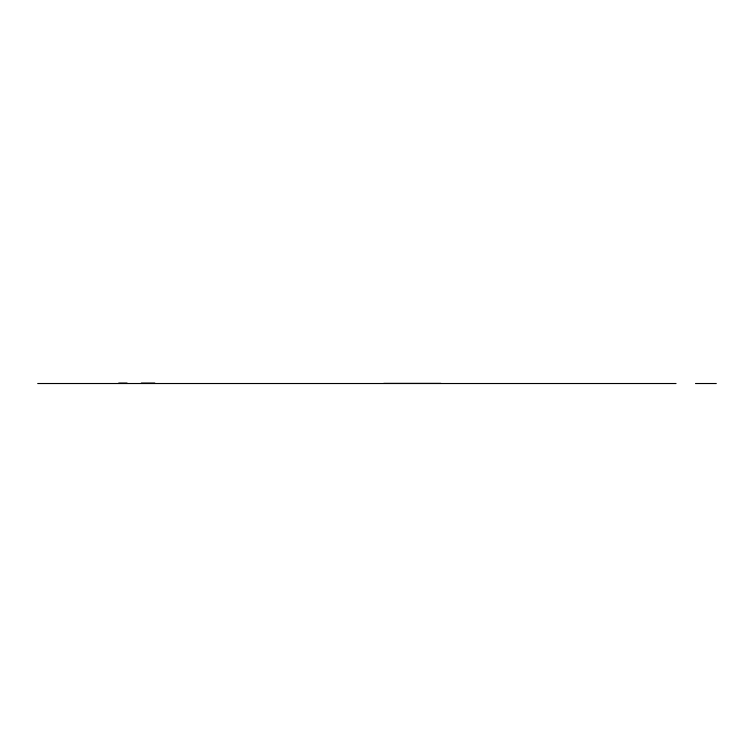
<?xml version="1.0" encoding="UTF-8"?>
<svg xmlns="http://www.w3.org/2000/svg" width="754" height="754" viewBox="0 0 754 754"><rect width="100%" height="100%" fill="white"/><g stroke="black" fill="none" stroke-linecap="round" stroke-linejoin="round"><path stroke-width="1.13" d="M118.727 383.06L127.068 383.06M141.3 383.06L154.806 383.06M383.748 383.381L440.986 383.381M37.7 383.522L676.046 383.522M695.49 383.522L716.3 383.522"/></g></svg>
